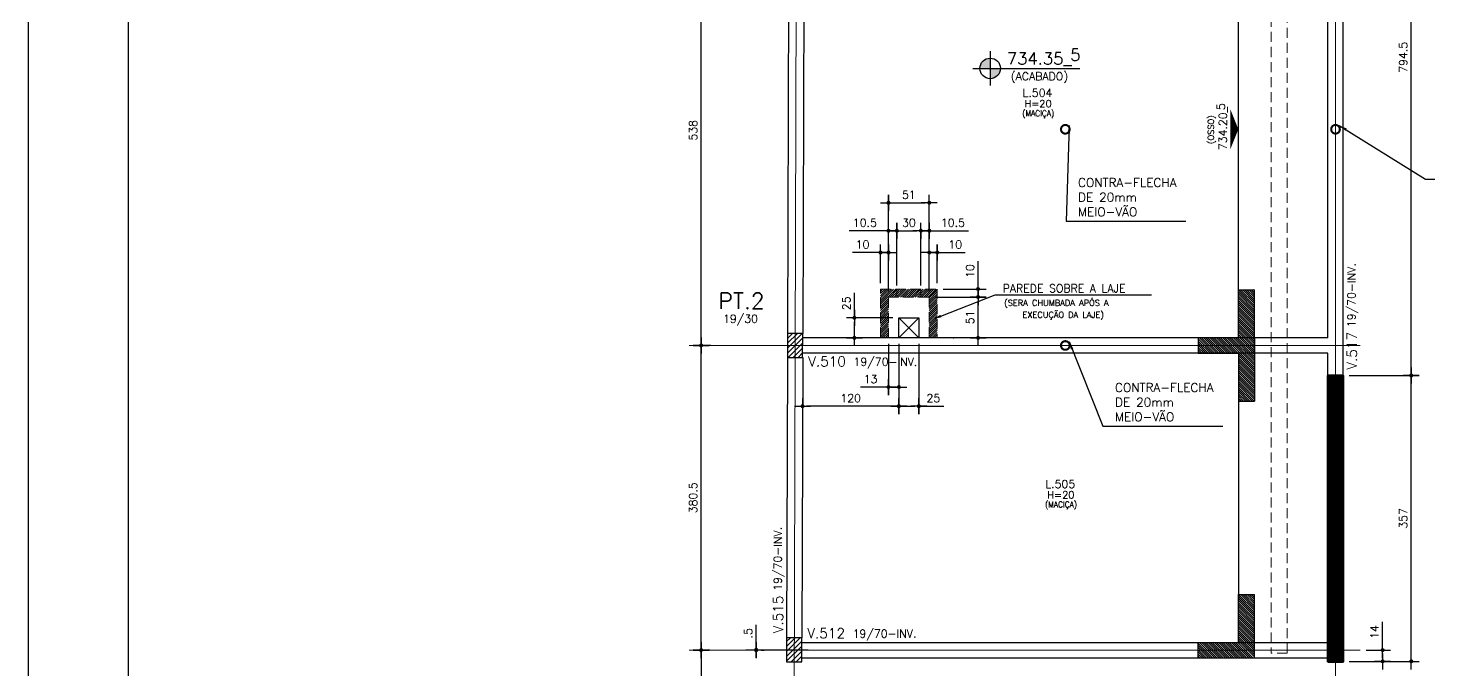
# Model space of a CAD drawing. Header units: inches. Extents: x 0 to 5940, y 0 to 4205.
# Drawn here: x 0 to 1750, y 2049 to 2851 of the extents above; entities that cross this region are included whole.
import ezdxf
from ezdxf.enums import TextEntityAlignment as Align

# ---------------------------------------------------------------- set-up
doc = ezdxf.new("R2010")
doc.units = ezdxf.units.IN
doc.header["$LTSCALE"] = 50
doc.header["$MEASUREMENT"] = 0
doc.linetypes.add('HIDDEN', pattern=[0.375, 0.25, -0.125])
for name, color, linetype in [('ALVENARIA', 10, 'HIDDEN'), ('ARQ-ALV _ arquitetura-paredes.ARQ', 7, 'Continuous'), ('CONTRA-FLECHA', 210, 'Continuous'), ('CORTE-FORMA', 1, 'Continuous'), ('COTA', 6, 'Continuous'), ('ESTRUTURA METALICA', 80, 'HIDDEN'), ('FO-HACHURA_PILAR-MORRE', 252, 'Continuous'), ('FO-TEXTO-LAJES', 152, 'Continuous'), ('FO-TEXTO-VIGAS', 3, 'Continuous'), ('FOLHA', 7, 'Continuous'), ('NIVEL', 3, 'Continuous'), ('NIVEL-ARQUITETURA', 3, 'Continuous'), ('P-M', 7, 'Continuous'), ('PAREDE', 191, 'Continuous'), ('TEXTO', 3, 'Continuous')]:
    doc.layers.add(name, color=color, linetype=linetype)
for name, color, linetype, lineweight in [('FO-Eixos', 150, 'Continuous', 5), ('FO-Textos dos pilares', 3, 'Continuous', 20), ('FO-Vigas', 2, 'Continuous', 30)]:
    doc.layers.add(name, color=color, linetype=linetype, lineweight=lineweight)
doc.styles.add('ROMANS', font='romans.shx')
doc.dimstyles.new('COTA_50', dxfattribs={"dimscale": 5, "dimtxt": 2, "dimasz": 1, "dimexe": 2, "dimexo": 1.5, "dimgap": 1, "dimtad": 1, "dimzin": 12, "dimdsep": 46, "dimtxsty": 'ROMANS', "dimblk1": 'COTA', "dimblk2": 'COTA', "dimsah": 1, "dimcen": -4, "dimdle": 1.5, "dimclrd": 6, "dimclre": 6, "dimclrt": 3, "dimadec": 0, "dimazin": 0, "dimtfac": 1, "dimtofl": 0, "dimtmove": 0, "dimatfit": 3, "dimldrblk": 'COTA', "dimfxl": 1, "dimtolj": 1, "dimtzin": 12, "dimarcsym": 0})
doc.dimstyles.new('NOTA', dxfattribs={"dimscale": 5, "dimtxt": 2, "dimasz": 2, "dimexe": 1.5, "dimexo": 2, "dimgap": 1, "dimtad": 1, "dimdec": 1, "dimzin": 12, "dimdsep": 46, "dimtxsty": 'ROMANS', "dimcen": 0.09, "dimclrd": 8, "dimclre": 8, "dimclrt": 3, "dimadec": 0, "dimazin": 0, "dimtfac": 1, "dimtdec": 1, "dimtofl": 0, "dimtmove": 0, "dimatfit": 3, "dimfxl": 1, "dimtolj": 1, "dimtzin": 12, "dimarcsym": 0})
pattern_1 = [(45, (-24102.2134, 9121.8574), (-3.0935922, 3.0935922), [])]
pattern_2 = [(45, (30.5, 0), (-1.3258252, 1.3258252), [])]

# ---------------------------------------------------------------- blocks, each defined once
blk = doc.blocks.new('COTA')
at = {"layer": 'COTA'}
for p, q in [((2, 0), (-2, 0)), ((0, -2), (0, 2))]:
    blk.add_line(p, q, dxfattribs=at)
at = {"layer": 'COTA', "const_width": 0.5}
blk.add_lwpolyline([(-0.25, 0, 1), (0.25, 0, 1)], format="xyb", close=True, dxfattribs=at)
blk = doc.blocks.new('*D32')
at = {"layer": 'COTA', "color": 6, "lineweight": -2, "transparency": 16777216}
for p, q in [((909.7, 2079.7), (909.7, 2105.7)), ((909.7, 2069.2), (909.7, 2064.2)), ((916.1, 2074.2), (919.7, 2074.2)), ((916.3, 2074.7), (919.7, 2074.7))]:
    blk.add_line(p, q, dxfattribs=at)
at = {"layer": 'Defpoints', "color": 0, "transparency": 16777216}
for p in [(908.6, 2074.2), (908.8, 2074.7), (909.7, 2074.7)]:
    blk.add_point(p, dxfattribs=at)
at = {"layer": 'COTA', "color": 6, "lineweight": -2, "transparency": 16777216, "xscale": 5, "yscale": 5, "zscale": 5}
for p, rotation in [((909.7, 2074.7), 270), ((909.7, 2074.2), 90)]:
    blk.add_blockref('COTA', p, dxfattribs=dict(at, rotation=rotation))
at = {"layer": 'COTA', "color": 3, "transparency": 16777216, "insert": (899.7, 2095.2), "char_height": 10, "attachment_point": 5, "rotation": 90, "style": 'ROMANS'}
blk.add_mtext('\\A1;.5', dxfattribs=at)
blk = doc.blocks.new('*D33')
at = {"layer": 'COTA', "color": 6, "lineweight": -2, "transparency": 16777216}
for p, q in [((840.1, 2454.7), (830.9, 2454.7)), ((840.9, 2079.2), (840.9, 2449.7)), ((840.1, 2074.2), (830.9, 2074.2))]:
    blk.add_line(p, q, dxfattribs=at)
at = {"layer": 'Defpoints', "color": 0, "transparency": 16777216}
for p in [(840.9, 2454.7), (847.6, 2454.7), (847.6, 2074.2)]:
    blk.add_point(p, dxfattribs=at)
at = {"layer": 'COTA', "color": 6, "lineweight": -2, "transparency": 16777216, "xscale": 5, "yscale": 5, "zscale": 5}
for p, rotation in [((840.9, 2454.7), 90), ((840.9, 2074.2), 270)]:
    blk.add_blockref('COTA', p, dxfattribs=dict(at, rotation=rotation))
at = {"layer": 'COTA', "color": 3, "transparency": 16777216, "insert": (830.9, 2264.4), "char_height": 10, "attachment_point": 5, "rotation": 90, "style": 'ROMANS'}
blk.add_mtext('\\A1;380.5', dxfattribs=at)
blk = doc.blocks.new('*D34')
at = {"layer": 'COTA', "color": 6, "lineweight": -2, "transparency": 16777216}
for p, q in [((853, 2992.2), (830.9, 2992.2)), ((840.9, 2459.7), (840.9, 2987.2)), ((853, 2454.7), (830.9, 2454.7))]:
    blk.add_line(p, q, dxfattribs=at)
at = {"layer": 'Defpoints', "color": 0, "transparency": 16777216}
for p in [(840.9, 2992.2), (860.5, 2992.2), (860.5, 2454.7)]:
    blk.add_point(p, dxfattribs=at)
at = {"layer": 'COTA', "color": 6, "lineweight": -2, "transparency": 16777216, "xscale": 5, "yscale": 5, "zscale": 5}
for p, rotation in [((840.9, 2992.2), 90), ((840.9, 2454.7), 270)]:
    blk.add_blockref('COTA', p, dxfattribs=dict(at, rotation=rotation))
at = {"layer": 'COTA', "color": 3, "transparency": 16777216, "insert": (830.9, 2723.4), "char_height": 10, "attachment_point": 5, "rotation": 90, "style": 'ROMANS'}
blk.add_mtext('\\A1;538', dxfattribs=at)
blk = doc.blocks.new('*D46')
at = {"layer": 'COTA', "color": 6, "lineweight": -2, "transparency": 16777216}
for p, q in [((851.7, 2074.2), (830.9, 2074.2)), ((840.9, 2069.2), (840.9, 1799.7)), ((851.7, 1794.7), (830.9, 1794.7))]:
    blk.add_line(p, q, dxfattribs=at)
at = {"layer": 'Defpoints', "color": 0, "transparency": 16777216}
for p in [(859.2, 2074.2), (840.9, 1794.7), (859.2, 1794.7)]:
    blk.add_point(p, dxfattribs=at)
at = {"layer": 'COTA', "color": 6, "lineweight": -2, "transparency": 16777216, "xscale": 5, "yscale": 5, "zscale": 5}
for p, rotation in [((840.9, 2074.2), 90), ((840.9, 1794.7), 270)]:
    blk.add_blockref('COTA', p, dxfattribs=dict(at, rotation=rotation))
at = {"layer": 'COTA', "color": 3, "transparency": 16777216, "insert": (830.9, 1934.5), "char_height": 10, "attachment_point": 5, "rotation": 90, "style": 'ROMANS'}
blk.add_mtext('\\A1;279.5', dxfattribs=at)
blk = doc.blocks.new('*D64')
at = {"layer": 'COTA', "color": 6, "lineweight": -2, "transparency": 16777216}
for p, q in [((1696.6, 3211.7), (1738.1, 3211.7)), ((1728.1, 2422.2), (1728.1, 3206.7)), ((1696.6, 2417.2), (1738.1, 2417.2))]:
    blk.add_line(p, q, dxfattribs=at)
at = {"layer": 'Defpoints', "color": 0, "transparency": 16777216}
for p in [(1689.1, 3211.7), (1728.1, 3211.7), (1689.1, 2417.2)]:
    blk.add_point(p, dxfattribs=at)
at = {"layer": 'COTA', "color": 6, "lineweight": -2, "transparency": 16777216, "xscale": 5, "yscale": 5, "zscale": 5}
for p, rotation in [((1728.1, 3211.7), 90), ((1728.1, 2417.2), 270)]:
    blk.add_blockref('COTA', p, dxfattribs=dict(at, rotation=rotation))
at = {"layer": 'COTA', "color": 3, "transparency": 16777216, "insert": (1718.1, 2814.5), "char_height": 10, "attachment_point": 5, "rotation": 90, "style": 'ROMANS'}
blk.add_mtext('\\A1;794.5', dxfattribs=at)
blk = doc.blocks.new('*D65')
at = {"layer": 'COTA', "color": 6, "lineweight": -2, "transparency": 16777216}
for p, q in [((1650.5, 2417.2), (1738.1, 2417.2)), ((1728.1, 2065.2), (1728.1, 2412.2)), ((1650.5, 2060.2), (1738.1, 2060.2))]:
    blk.add_line(p, q, dxfattribs=at)
at = {"layer": 'Defpoints', "color": 0, "transparency": 16777216}
for p in [(1643, 2417.2), (1728.1, 2417.2), (1643, 2060.2)]:
    blk.add_point(p, dxfattribs=at)
at = {"layer": 'COTA', "color": 6, "lineweight": -2, "transparency": 16777216, "xscale": 5, "yscale": 5, "zscale": 5}
for p, rotation in [((1728.1, 2417.2), 90), ((1728.1, 2060.2), 270)]:
    blk.add_blockref('COTA', p, dxfattribs=dict(at, rotation=rotation))
at = {"layer": 'COTA', "color": 3, "transparency": 16777216, "insert": (1718.1, 2238.7), "char_height": 10, "attachment_point": 5, "rotation": 90, "style": 'ROMANS'}
blk.add_mtext('\\A1;357', dxfattribs=at)
blk = doc.blocks.new('*D66')
at = {"layer": 'COTA', "color": 6, "lineweight": -2, "transparency": 16777216}
for p, q in [((1692.4, 2079.2), (1692.4, 2109.4)), ((1671.9, 2074.2), (1702.4, 2074.2)), ((1684.9, 2060.2), (1682.4, 2060.2)), ((1692.4, 2055.2), (1692.4, 2050.2))]:
    blk.add_line(p, q, dxfattribs=at)
at = {"layer": 'Defpoints', "color": 0, "transparency": 16777216}
for p in [(1664.4, 2074.2), (1692.4, 2074.2), (1692.4, 2060.2)]:
    blk.add_point(p, dxfattribs=at)
at = {"layer": 'COTA', "color": 6, "lineweight": -2, "transparency": 16777216, "xscale": 5, "yscale": 5, "zscale": 5}
for p, rotation in [((1692.4, 2074.2), 270), ((1692.4, 2060.2), 90)]:
    blk.add_blockref('COTA', p, dxfattribs=dict(at, rotation=rotation))
at = {"layer": 'COTA', "color": 3, "transparency": 16777216, "insert": (1682.4, 2096.8), "char_height": 10, "attachment_point": 5, "rotation": 90, "style": 'ROMANS'}
blk.add_mtext('\\A1;14', dxfattribs=at)
blk = doc.blocks.new('*D67')
at = {"layer": 'COTA', "color": 6, "lineweight": -2, "transparency": 16777216}
for p, q in [((1032.4, 2489.2), (1032.4, 2520.4)), ((1080.5, 2489.2), (1022.4, 2489.2)), ((1032.4, 2469.2), (1032.4, 2484.2)), ((1035.9, 2464.2), (1022.4, 2464.2))]:
    blk.add_line(p, q, dxfattribs=at)
at = {"layer": 'Defpoints', "color": 0, "transparency": 16777216}
for p in [(1032.4, 2489.2), (1088, 2489.2), (1043.4, 2464.2)]:
    blk.add_point(p, dxfattribs=at)
at = {"layer": 'COTA', "color": 6, "lineweight": -2, "transparency": 16777216, "xscale": 5, "yscale": 5, "zscale": 5}
for p, rotation in [((1032.4, 2489.2), 90), ((1032.4, 2464.2), 270)]:
    blk.add_blockref('COTA', p, dxfattribs=dict(at, rotation=rotation))
at = {"layer": 'COTA', "color": 3, "transparency": 16777216, "insert": (1022.4, 2507.3), "char_height": 10, "attachment_point": 5, "rotation": 90, "style": 'ROMANS'}
blk.add_mtext('\\A1;25', dxfattribs=at)
blk = doc.blocks.new('*D68')
at = {"layer": 'COTA', "color": 6, "lineweight": -2, "transparency": 16777216}
for p, q in [((1133.5, 2515.2), (1196.9, 2515.2)), ((1186.9, 2469.2), (1186.9, 2510.2)), ((1181.9, 2464.2), (1196.9, 2464.2))]:
    blk.add_line(p, q, dxfattribs=at)
at = {"layer": 'Defpoints', "color": 0, "transparency": 16777216}
for p in [(1126, 2515.2), (1186.9, 2515.2), (1174.4, 2464.2)]:
    blk.add_point(p, dxfattribs=at)
at = {"layer": 'COTA', "color": 6, "lineweight": -2, "transparency": 16777216, "xscale": 5, "yscale": 5, "zscale": 5}
for p, rotation in [((1186.9, 2515.2), 90), ((1186.9, 2464.2), 270)]:
    blk.add_blockref('COTA', p, dxfattribs=dict(at, rotation=rotation))
at = {"layer": 'COTA', "color": 3, "transparency": 16777216, "insert": (1176.9, 2489.7), "char_height": 10, "attachment_point": 5, "rotation": 90, "style": 'ROMANS'}
blk.add_mtext('\\A1;51', dxfattribs=at)
blk = doc.blocks.new('*D69')
at = {"layer": 'COTA', "color": 6, "lineweight": -2, "transparency": 16777216}
for p, q in [((1088, 2456.7), (1088, 2368.9)), ((1113, 2456.7), (1113, 2368.9)), ((1093, 2378.9), (1108, 2378.9)), ((1113, 2378.9), (1144.2, 2378.9))]:
    blk.add_line(p, q, dxfattribs=at)
at = {"layer": 'Defpoints', "color": 0, "transparency": 16777216}
for p in [(1088, 2464.2), (1113, 2464.2), (1113, 2378.9)]:
    blk.add_point(p, dxfattribs=at)
at = {"layer": 'COTA', "color": 6, "lineweight": -2, "transparency": 16777216, "xscale": 5, "yscale": 5, "zscale": 5, "rotation": 180}
blk.add_blockref('COTA', (1088, 2378.9), dxfattribs=at)
at = {"layer": 'COTA', "color": 6, "lineweight": -2, "transparency": 16777216, "xscale": 5, "yscale": 5, "zscale": 5}
blk.add_blockref('COTA', (1113, 2378.9), dxfattribs=at)
at = {"layer": 'COTA', "color": 3, "transparency": 16777216, "insert": (1131.1, 2388.9), "char_height": 10, "attachment_point": 5, "style": 'ROMANS'}
blk.add_mtext('\\A1;25', dxfattribs=at)
blk = doc.blocks.new('*D70')
at = {"layer": 'COTA', "color": 6, "lineweight": -2, "transparency": 16777216}
for p, q in [((1085.5, 2529.6), (1085.5, 2608)), ((1115.5, 2529.6), (1115.5, 2608)), ((1090.5, 2598), (1110.5, 2598))]:
    blk.add_line(p, q, dxfattribs=at)
at = {"layer": 'Defpoints', "color": 0, "transparency": 16777216}
for p in [(1115.5, 2598), (1085.5, 2522.1), (1115.5, 2522.1)]:
    blk.add_point(p, dxfattribs=at)
at = {"layer": 'COTA', "color": 6, "lineweight": -2, "transparency": 16777216, "xscale": 5, "yscale": 5, "zscale": 5, "rotation": 180}
blk.add_blockref('COTA', (1085.5, 2598), dxfattribs=at)
at = {"layer": 'COTA', "color": 6, "lineweight": -2, "transparency": 16777216, "xscale": 5, "yscale": 5, "zscale": 5}
blk.add_blockref('COTA', (1115.5, 2598), dxfattribs=at)
at = {"layer": 'COTA', "color": 3, "transparency": 16777216, "insert": (1100.5, 2608), "char_height": 10, "attachment_point": 5, "style": 'ROMANS'}
blk.add_mtext('\\A1;30', dxfattribs=at)
blk = doc.blocks.new('*D71')
at = {"layer": 'COTA', "color": 6, "lineweight": -2, "transparency": 16777216}
for p, q in [((1075, 2456.7), (1075, 2392.8)), ((1070, 2402.8), (1040.2, 2402.8)), ((1088, 2400.7), (1088, 2392.8)), ((1093, 2402.8), (1098, 2402.8))]:
    blk.add_line(p, q, dxfattribs=at)
at = {"layer": 'Defpoints', "color": 0, "transparency": 16777216}
for p in [(1075, 2464.2), (1075, 2402.8), (1088, 2408.2)]:
    blk.add_point(p, dxfattribs=at)
at = {"layer": 'COTA', "color": 6, "lineweight": -2, "transparency": 16777216, "xscale": 5, "yscale": 5, "zscale": 5}
blk.add_blockref('COTA', (1075, 2402.8), dxfattribs=at)
at = {"layer": 'COTA', "color": 6, "lineweight": -2, "transparency": 16777216, "xscale": 5, "yscale": 5, "zscale": 5, "rotation": 180}
blk.add_blockref('COTA', (1088, 2402.8), dxfattribs=at)
at = {"layer": 'COTA', "color": 3, "transparency": 16777216, "insert": (1052.6, 2412.8), "char_height": 10, "attachment_point": 5, "style": 'ROMANS'}
blk.add_mtext('\\A1;13', dxfattribs=at)
blk = doc.blocks.new('*D82')
at = {"layer": 'COTA', "color": 6, "lineweight": -2, "transparency": 16777216}
for p, q in [((1186.9, 2530.2), (1186.9, 2559.9)), ((1143.5, 2525.2), (1196.9, 2525.2)), ((1133.5, 2515.2), (1196.9, 2515.2)), ((1186.9, 2510.2), (1186.9, 2505.2))]:
    blk.add_line(p, q, dxfattribs=at)
at = {"layer": 'Defpoints', "color": 0, "transparency": 16777216}
for p in [(1136, 2525.2), (1186.9, 2525.2), (1126, 2515.2)]:
    blk.add_point(p, dxfattribs=at)
at = {"layer": 'COTA', "color": 6, "lineweight": -2, "transparency": 16777216, "xscale": 5, "yscale": 5, "zscale": 5}
for p, rotation in [((1186.9, 2525.2), 270), ((1186.9, 2515.2), 90)]:
    blk.add_blockref('COTA', p, dxfattribs=dict(at, rotation=rotation))
at = {"layer": 'COTA', "color": 3, "transparency": 16777216, "insert": (1176.9, 2547.6), "char_height": 10, "attachment_point": 5, "rotation": 90, "style": 'ROMANS'}
blk.add_mtext('\\A1;10', dxfattribs=at)
blk = doc.blocks.new('*D83')
at = {"layer": 'COTA', "color": 6, "lineweight": -2, "transparency": 16777216}
for p, q in [((1126, 2522.7), (1126, 2580.8)), ((1136, 2532.7), (1136, 2580.8)), ((1121, 2570.8), (1116, 2570.8)), ((1141, 2570.8), (1170.8, 2570.8))]:
    blk.add_line(p, q, dxfattribs=at)
at = {"layer": 'Defpoints', "color": 0, "transparency": 16777216}
for p in [(1136, 2570.8), (1136, 2525.2), (1126, 2515.2)]:
    blk.add_point(p, dxfattribs=at)
at = {"layer": 'COTA', "color": 6, "lineweight": -2, "transparency": 16777216, "xscale": 5, "yscale": 5, "zscale": 5}
blk.add_blockref('COTA', (1126, 2570.8), dxfattribs=at)
at = {"layer": 'COTA', "color": 6, "lineweight": -2, "transparency": 16777216, "xscale": 5, "yscale": 5, "zscale": 5, "rotation": 180}
blk.add_blockref('COTA', (1136, 2570.8), dxfattribs=at)
at = {"layer": 'COTA', "color": 3, "transparency": 16777216, "insert": (1158.4, 2580.8), "char_height": 10, "attachment_point": 5, "style": 'ROMANS'}
blk.add_mtext('\\A1;10', dxfattribs=at)
blk = doc.blocks.new('*D84')
at = {"layer": 'COTA', "color": 6, "lineweight": -2, "transparency": 16777216}
for p, q in [((1065, 2532.7), (1065, 2580.8)), ((1075, 2522.7), (1075, 2580.8)), ((1060, 2570.8), (1030.2, 2570.8)), ((1080, 2570.8), (1085, 2570.8))]:
    blk.add_line(p, q, dxfattribs=at)
at = {"layer": 'Defpoints', "color": 0, "transparency": 16777216}
for p in [(1065, 2570.8), (1065, 2525.2), (1075, 2515.2)]:
    blk.add_point(p, dxfattribs=at)
at = {"layer": 'COTA', "color": 6, "lineweight": -2, "transparency": 16777216, "xscale": 5, "yscale": 5, "zscale": 5}
blk.add_blockref('COTA', (1065, 2570.8), dxfattribs=at)
at = {"layer": 'COTA', "color": 6, "lineweight": -2, "transparency": 16777216, "xscale": 5, "yscale": 5, "zscale": 5, "rotation": 180}
blk.add_blockref('COTA', (1075, 2570.8), dxfattribs=at)
at = {"layer": 'COTA', "color": 3, "transparency": 16777216, "insert": (1042.6, 2580.8), "char_height": 10, "attachment_point": 5, "style": 'ROMANS'}
blk.add_mtext('\\A1;10', dxfattribs=at)
blk = doc.blocks.new('*D90')
at = {"layer": 'COTA', "color": 6, "lineweight": -2, "transparency": 16777216}
for p, q in [((1075, 2584.1), (1075, 2608)), ((1070, 2598), (1025.9, 2598)), ((1085.5, 2597), (1085.5, 2588)), ((1090.5, 2598), (1095.5, 2598))]:
    blk.add_line(p, q, dxfattribs=at)
at = {"layer": 'Defpoints', "color": 0, "transparency": 16777216}
for p in [(1075, 2598), (1085.5, 2604.5), (1075, 2576.6)]:
    blk.add_point(p, dxfattribs=at)
at = {"layer": 'COTA', "color": 6, "lineweight": -2, "transparency": 16777216, "xscale": 5, "yscale": 5, "zscale": 5}
blk.add_blockref('COTA', (1075, 2598), dxfattribs=at)
at = {"layer": 'COTA', "color": 6, "lineweight": -2, "transparency": 16777216, "xscale": 5, "yscale": 5, "zscale": 5, "rotation": 180}
blk.add_blockref('COTA', (1085.5, 2598), dxfattribs=at)
at = {"layer": 'COTA', "color": 3, "transparency": 16777216, "insert": (1045.5, 2608), "char_height": 10, "attachment_point": 5, "style": 'ROMANS'}
blk.add_mtext('\\A1;10.5', dxfattribs=at)
blk = doc.blocks.new('*D91')
at = {"layer": 'COTA', "color": 6, "lineweight": -2, "transparency": 16777216}
for p, q in [((1126, 2579.7), (1126, 2608)), ((1110.5, 2598), (1105.5, 2598)), ((1115.5, 2599.8), (1115.5, 2588)), ((1131, 2598), (1175, 2598))]:
    blk.add_line(p, q, dxfattribs=at)
at = {"layer": 'Defpoints', "color": 0, "transparency": 16777216}
for p in [(1115.5, 2607.3), (1126, 2598), (1126, 2572.2)]:
    blk.add_point(p, dxfattribs=at)
at = {"layer": 'COTA', "color": 6, "lineweight": -2, "transparency": 16777216, "xscale": 5, "yscale": 5, "zscale": 5}
blk.add_blockref('COTA', (1115.5, 2598), dxfattribs=at)
at = {"layer": 'COTA', "color": 6, "lineweight": -2, "transparency": 16777216, "xscale": 5, "yscale": 5, "zscale": 5, "rotation": 180}
blk.add_blockref('COTA', (1126, 2598), dxfattribs=at)
at = {"layer": 'COTA', "color": 3, "transparency": 16777216, "insert": (1155.5, 2608), "char_height": 10, "attachment_point": 5, "style": 'ROMANS'}
blk.add_mtext('\\A1;10.5', dxfattribs=at)
blk = doc.blocks.new('*D92')
at = {"layer": 'COTA', "color": 6, "lineweight": -2, "transparency": 16777216}
for p, q in [((1075, 2561.6), (1075, 2642.9)), ((1080, 2632.9), (1121, 2632.9)), ((1126, 2559.6), (1126, 2642.9))]:
    blk.add_line(p, q, dxfattribs=at)
at = {"layer": 'Defpoints', "color": 0, "transparency": 16777216}
for p in [(1126, 2632.9), (1075, 2554.1), (1126, 2552.1)]:
    blk.add_point(p, dxfattribs=at)
at = {"layer": 'COTA', "color": 6, "lineweight": -2, "transparency": 16777216, "xscale": 5, "yscale": 5, "zscale": 5, "rotation": 180}
blk.add_blockref('COTA', (1075, 2632.9), dxfattribs=at)
at = {"layer": 'COTA', "color": 6, "lineweight": -2, "transparency": 16777216, "xscale": 5, "yscale": 5, "zscale": 5}
blk.add_blockref('COTA', (1126, 2632.9), dxfattribs=at)
at = {"layer": 'COTA', "color": 3, "transparency": 16777216, "insert": (1100.5, 2642.9), "char_height": 10, "attachment_point": 5, "style": 'ROMANS'}
blk.add_mtext('\\A1;51', dxfattribs=at)
blk = doc.blocks.new('*D121')
at = {"layer": 'COTA', "color": 6, "lineweight": -2, "transparency": 16777216}
for p, q in [((967.7, 2379.3), (967.7, 2368.9)), ((1083, 2378.9), (972.7, 2378.9)), ((1088, 2378.9), (1088, 2368.9))]:
    blk.add_line(p, q, dxfattribs=at)
at = {"layer": 'Defpoints', "color": 0, "transparency": 16777216}
for p in [(967.7, 2386.8), (1088, 2386.4), (967.7, 2378.9)]:
    blk.add_point(p, dxfattribs=at)
at = {"layer": 'COTA', "color": 6, "lineweight": -2, "transparency": 16777216, "xscale": 5, "yscale": 5, "zscale": 5, "rotation": 180}
blk.add_blockref('COTA', (967.7, 2378.9), dxfattribs=at)
at = {"layer": 'COTA', "color": 6, "lineweight": -2, "transparency": 16777216, "xscale": 5, "yscale": 5, "zscale": 5}
blk.add_blockref('COTA', (1088, 2378.9), dxfattribs=at)
at = {"layer": 'COTA', "color": 3, "transparency": 16777216, "insert": (1027.8, 2388.9), "char_height": 10, "attachment_point": 5, "style": 'ROMANS'}
blk.add_mtext('\\A1;120', dxfattribs=at)

msp = doc.modelspace()

# ---------------------------------------------------------------- hatches: boundary and pattern name
at = {"layer": 'ALVENARIA', "linetype": 'Continuous', "lineweight": 13}
h = msp.add_hatch(dxfattribs=at)
h.set_pattern_fill('ANSI31', color=11, scale=15)
h.set_pattern_definition(pattern_2)
h.paths.add_polyline_path([(1064.993, 2464.179), (1074.993, 2464.179), (1074.993, 2515.179), (1085.493, 2515.179), (1085.493, 2525.179), (1064.993, 2525.179)])
h = msp.add_hatch(dxfattribs=at)
h.set_pattern_fill('ANSI31', color=252, scale=15)
h.set_pattern_definition(pattern_2)
h.paths.add_polyline_path([(1085.493, 2525.179), (1085.493, 2515.179), (1115.493, 2515.179), (1115.493, 2525.179)])
h = msp.add_hatch(dxfattribs=at)
h.set_pattern_fill('ANSI31', color=11, scale=15)
h.set_pattern_definition(pattern_2)
h.paths.add_polyline_path([(1135.993, 2525.179), (1115.493, 2525.179), (1115.493, 2515.179), (1125.993, 2515.179), (1125.993, 2464.179), (1135.993, 2464.179)])
at = {"layer": 'CORTE-FORMA'}
h = msp.add_hatch(dxfattribs=at)
h.set_pattern_fill('ANSI31', color=70, scale=15, angle=90)
h.set_pattern_definition([(135, (3187.0036, 207.686), (-1.3258252, -1.3258252), [])])
h.paths.add_polyline_path([(1532.111, 2385.179), (1532.111, 2445.179), (1512.111, 2445.179), (1512.111, 2385.179)])
h.paths.add_polyline_path([(1532.111, 2445.179), (1532.111, 2454.679), (1462.111, 2454.679), (1462.111, 2445.179), (1512.111, 2445.179)])
h.paths.add_polyline_path([(1532.111, 2454.679), (1532.111, 2464.179), (1512.111, 2464.179), (1462.111, 2464.179), (1462.111, 2454.679)])
h.paths.add_polyline_path([(1532.111, 2464.179), (1532.111, 2524.179), (1512.111, 2524.179), (1512.111, 2464.179)])
h = msp.add_hatch(dxfattribs=at)
h.set_pattern_fill('ANSI31', color=70, scale=15, angle=90)
h.set_pattern_definition([(135, (3187.0036, 1792.2608), (-1.3258252, -1.3258252), [])])
h.paths.add_polyline_path([(1462.111, 2064.707), (1532.111, 2064.707), (1532.111, 2074.207), (1462.111, 2074.207)])
h.paths.add_polyline_path([(1462.111, 2083.707), (1462.111, 2074.207), (1532.111, 2074.207), (1532.111, 2083.707)])
h.paths.add_polyline_path([(1512.111, 2143.707), (1512.111, 2083.707), (1532.111, 2083.707), (1532.111, 2143.707)])
at = {"layer": 'FO-HACHURA_PILAR-MORRE'}
h = msp.add_hatch(dxfattribs=at)
h.set_pattern_fill('ANSI31', color=256, scale=35)
h.set_pattern_definition(pattern_1)
h.paths.add_polyline_path([(967.763, 2439.679), (967.852, 2469.679), (948.852, 2469.735), (948.763, 2439.735)])
h = msp.add_hatch(dxfattribs=at)
h.set_pattern_fill('ANSI31', color=256, scale=35)
h.set_pattern_definition(pattern_1)
h.paths.add_polyline_path([(966.639, 2059.707), (966.728, 2089.707), (947.728, 2089.763), (947.639, 2059.763)])
at = {"layer": 'NIVEL-ARQUITETURA'}
h = msp.add_hatch(color=1, dxfattribs=at)
h.paths.add_polyline_path([(1213.906, 2795.818), (1214.882, 2800.726), (1202.057, 2800.726), (1202.057, 2791.797), (1207.377, 2789.152), (1211.126, 2791.658)])
h.paths.add_polyline_path([(1202.057, 2791.797), (1202.057, 2787.901), (1206.965, 2788.877), (1207.377, 2789.152)])
h.paths.add_polyline_path([(1202.057, 2813.551), (1197.149, 2812.575), (1192.988, 2809.795), (1190.208, 2805.634), (1189.232, 2800.726), (1202.057, 2800.726)])
at = {"layer": 'PAREDE', "linetype": 'Continuous', "lineweight": 50}
h = msp.add_hatch(dxfattribs=at)
h.set_pattern_fill('ANSI31', color=256, scale=15)
h.set_pattern_definition([(45, (-17583.58, 9121.8574), (-1.32582521, 1.32582521), [])])
h.paths.add_polyline_path([(1642.993, 2417.207), (1623.993, 2417.207), (1623.993, 2059.707), (1642.993, 2059.707)])

# ---------------------------------------------------------------- linework, layer by layer
at = {"color": 7, "linetype": 'Continuous', "lineweight": 13}
msp.add_line((1623.993, 2079.207), (1623.993, 2398.207), dxfattribs=at)
at = {"layer": 'ALVENARIA', "color": 1, "linetype": 'HIDDEN', "lineweight": 13}
for p, q in [((1064.993, 2464.179), (1064.993, 2525.179)), ((1064.993, 2525.179), (1135.993, 2525.179)), ((1085.493, 2525.179), (1085.493, 2515.179)), ((1115.493, 2525.179), (1115.493, 2515.179)), ((1135.993, 2525.179), (1135.993, 2464.179)), ((1074.993, 2515.179), (1125.993, 2515.179)), ((1074.993, 2464.179), (1074.993, 2515.179)), ((1125.993, 2515.179), (1125.993, 2464.179))]:
    msp.add_line(p, q, dxfattribs=at)
at = {"layer": 'ALVENARIA', "color": 1, "linetype": 'HIDDEN', "lineweight": 13, "flags": 128}
for points in [[(1572.993, 2070.207), (1572.993, 3348.207), (1552.993, 3348.207), (1552.993, 2070.207)], [(1572.993, 2070.207), (1552.993, 2070.207)]]:
    msp.add_lwpolyline(points, dxfattribs=at)
at = {"layer": 'ARQ-ALV _ arquitetura-paredes.ARQ', "color": 7, "linetype": 'Continuous', "lineweight": 35}
msp.add_line((1155.993, 2464.207), (1156.493, 2464.207), dxfattribs=at)
msp.add_line((1155.993, 2464.207), (1156.493, 2464.207), dxfattribs=at)
at = {"layer": 'CONTRA-FLECHA', "linetype": 'Continuous', "const_width": 2.56}
for points in [[(1292.111, 2720.874, 1), (1299.748, 2728.511, 1)], [(1629.675, 2720.874, 1), (1637.312, 2728.511, 1)], [(1292.111, 2450.86, 1), (1299.748, 2458.497, 1)]]:
    msp.add_lwpolyline(points, format="xyb", close=True, dxfattribs=at)
at = {"layer": 'CORTE-FORMA', "color": 8}
for p, q in [((1512.111, 2524.179), (1512.111, 2925.283)), ((1512.111, 2385.179), (1512.111, 2138.265))]:
    msp.add_line(p, q, dxfattribs=at)
at = {"layer": 'CORTE-FORMA', "color": 70}
for p, q in [((1512.111, 2524.179), (1532.111, 2524.179)), ((1512.111, 2385.179), (1532.111, 2385.179)), ((1512.111, 2143.707), (1532.111, 2143.707))]:
    msp.add_line(p, q, dxfattribs=at)
at = {"layer": 'CORTE-FORMA'}
for p, q in [((1512.111, 2464.179), (1512.111, 2524.179)), ((1532.111, 2445.179), (1532.111, 2524.179)), ((1532.111, 2464.179), (1532.111, 2385.179)), ((1512.111, 2445.179), (1512.111, 2385.179)), ((1512.111, 2083.707), (1512.111, 2143.707)), ((1532.111, 2064.707), (1532.111, 2143.707)), ((1462.111, 2064.707), (1462.111, 2083.707)), ((1462.111, 2083.707), (1512.111, 2083.707)), ((1462.111, 2064.707), (1532.111, 2064.707))]:
    msp.add_line(p, q, dxfattribs=at)
msp.add_lwpolyline([(1512.111, 2464.179), (1462.111, 2464.179), (1462.111, 2445.179), (1512.111, 2445.179)], dxfattribs=at)
at = {"layer": 'ESTRUTURA METALICA', "linetype": 'HIDDEN'}
msp.add_line((1642.993, 2060.207), (1642.993, 3568.707), dxfattribs=at)
at = {"layer": 'FO-Eixos'}
for p, q in [((962.266, 3741.602), (956.68, 1898.677)), ((1633.493, 1898.677), (1633.493, 3741.602)), ((1664.419, 2454.679), (825.947, 2454.679)), ((825.945, 2074.207), (1664.417, 2074.207)), ((896.625, 2074.707), (974.499, 2074.707))]:
    msp.add_line(p, q, dxfattribs=at)
at = {"layer": 'FO-Vigas'}
for p, q in [((1642.993, 2417.207), (1642.993, 3211.706)), ((950.473, 2985.207), (948.911, 2469.735)), ((969.474, 2985.207), (967.911, 2469.735)), ((1623.993, 2464.179), (1623.993, 2985.283)), ((1087.993, 2489.179), (1112.993, 2489.179)), ((1087.993, 2464.207), (1087.993, 2489.179)), ((1112.993, 2489.179), (1112.993, 2464.207)), ((1623.993, 2464.179), (967.835, 2464.179)), ((948.82, 2439.735), (947.759, 2089.763)), ((967.82, 2439.679), (966.759, 2089.763)), ((1623.993, 2445.179), (967.779, 2445.179)), ((1623.993, 2417.207), (1623.993, 2445.179)), ((966.7, 2083.707), (1623.993, 2083.707)), ((966.653, 2064.707), (1623.993, 2064.707))]:
    msp.add_line(p, q, dxfattribs=at)
at = {"layer": 'FO-Vigas', "color": 252}
for p, q in [((1087.993, 2489.179), (1112.993, 2464.207)), ((1112.993, 2489.179), (1087.993, 2464.207))]:
    msp.add_line(p, q, dxfattribs=at)
at = {"layer": 'FOLHA', "color": 1}
msp.add_line((125, 4155), (125, 50), dxfattribs=at)
at = {"layer": 'FOLHA'}
msp.add_lwpolyline([(0, 4205), (0, 0), (5940, 0), (5940, 4205)], close=True, dxfattribs=at)
at = {"layer": 'NIVEL', "color": 1}
msp.add_lwpolyline([(1512.111, 2724.731, 0, 50, 0), (1502.111, 2724.731, 50, 50, 0)], format="xyseb", dxfattribs=at)
at = {"layer": 'NIVEL-ARQUITETURA', "color": 1}
for p, q in [((1202.057, 2822.269), (1202.057, 2779.184)), ((1180.515, 2800.726), (1313.93, 2800.726))]:
    msp.add_line(p, q, dxfattribs=at)
msp.add_circle((1202.057, 2800.726), 12.825, dxfattribs=at)
at = {"layer": 'P-M'}
for points in [[(967.763, 2439.679), (967.852, 2469.679), (948.852, 2469.735), (948.763, 2439.735)], [(966.639, 2059.707), (966.728, 2089.707), (947.728, 2089.763), (947.639, 2059.763)]]:
    msp.add_lwpolyline(points, close=True, dxfattribs=at)
at = {"layer": 'PAREDE', "linetype": 'Continuous', "lineweight": 50, "flags": 128}
msp.add_lwpolyline([(1642.993, 2059.707), (1642.993, 2417.207), (1623.993, 2417.207), (1623.993, 2059.707)], close=True, dxfattribs=at)
at = {"layer": 'TEXTO', "color": 8}
for p, q in [((1140.515, 2491.477), (1208.275, 2517.727)), ((1208.275, 2517.727), (1403.688, 2517.727))]:
    msp.add_line(p, q, dxfattribs=at)
msp.add_solid([(1141.117, 2489.922), (1139.913, 2493.031), (1131.19, 2487.864)], dxfattribs=at)

# ---------------------------------------------------------------- texts
at = {"layer": 'CONTRA-FLECHA', "char_height": 11, "attachment_point": 4, "style": 'ROMANS'}
for insert in [(1311.802, 2639.835), (1357.997, 2383.838)]:
    msp.add_mtext('{\\Fromans.shx;CONTRA-FLECHA\\PDE 20mm\\PMEIO-VÃO}', dxfattribs=dict(at, insert=insert))
at = {"layer": 'FO-TEXTO-LAJES', "style": 'ROMANS'}
for s, p in [('L.504', (1242.472, 2765.207)), ('L.505', (1271.002, 2276.665))]:
    msp.add_text(s, height=10, dxfattribs=at).set_placement(p)
at = {"layer": 'FO-TEXTO-LAJES', "color": 4, "style": 'ROMANS', "width": 0.9}
for p in [(1242.153, 2740.908), (1270.684, 2252.366)]:
    msp.add_text('(MACIÇA)', height=7.5, dxfattribs=at).set_placement(p)
at = {"layer": 'FO-TEXTO-LAJES', "color": 3, "style": 'ROMANS'}
for p in [(1244.899, 2752.126), (1273.429, 2263.583)]:
    msp.add_text('H=20', height=9, dxfattribs=at).set_placement(p)
at = {"layer": 'FO-TEXTO-VIGAS', "style": 'ROMANS'}
for p in [(1658.398, 2477.624), (941.57, 2148.347)]:
    msp.add_text('19/70-INV.', height=10, rotation=90, dxfattribs=at).set_placement(p)
at = {"layer": 'FO-TEXTO-VIGAS', "color": 1, "style": 'ROMANS'}
for s, p in [('V.517', (1660.231, 2424.386)), ('V.515', (943.402, 2095.11))]:
    msp.add_text(s, height=12.5, rotation=90, dxfattribs=at).set_placement(p)
for s, p in [('V.510', (974.73, 2428.497)), ('V.512', (973.605, 2088.946))]:
    msp.add_text(s, height=12.5, dxfattribs=at).set_placement(p)
at = {"layer": 'FO-TEXTO-VIGAS', "style": 'ROMANS'}
for p in [(1031.338, 2429.317), (1030.212, 2089.766)]:
    msp.add_text('19/70-INV.', height=10, dxfattribs=at).set_placement(p)
at = {"layer": 'FO-Textos dos pilares', "color": 1, "style": 'ROMANS'}
msp.add_text('PT.2', height=20, dxfattribs=at).set_placement((862.734, 2500.338))
at = {"layer": 'FO-Textos dos pilares', "color": 3, "style": 'ROMANS'}
msp.add_text('19/30', height=10, dxfattribs=at).set_placement((868.298, 2483.04))
at = {"layer": 'NIVEL', "color": 3, "style": 'ROMANS'}
for s, p in [('5', (1495.295, 2752.956)), ('734.20_', (1497.758, 2725.619))]:
    msp.add_text(s, height=10, rotation=90, dxfattribs=at).set_placement(p, align=Align.CENTER)
at = {"layer": 'NIVEL', "color": 4, "style": 'ROMANS'}
msp.add_text('(OSSO)', height=7.5, rotation=90, dxfattribs=at).set_placement((1481.546, 2724.183), align=Align.CENTER)
at = {"layer": 'NIVEL-ARQUITETURA', "color": 1, "style": 'ROMANS'}
for s, p in [('734.35_', (1222.912, 2805.586)), ('5', (1302.046, 2810.265))]:
    msp.add_text(s, height=15, dxfattribs=at).set_placement(p)
at = {"layer": 'NIVEL-ARQUITETURA', "color": 3, "style": 'ROMANS'}
msp.add_text('(ACABADO)', height=10, dxfattribs=at).set_placement((1263.671, 2785.848), align=Align.CENTER)
at = {"layer": 'TEXTO', "style": 'ROMANS'}
msp.add_text('PAREDE SOBRE A LAJE', height=10, dxfattribs=at).set_placement((1217.705, 2521.054))
at = {"layer": 'TEXTO', "color": 4, "style": 'ROMANS'}
for s, p in [('(SERA CHUMBADA APÓS A', (1219.563, 2504.13)), ('EXECUÇÃO DA LAJE)', (1242.325, 2489.279))]:
    msp.add_text(s, height=7.5, dxfattribs=at).set_placement(p)

# ---------------------------------------------------------------- dimensions: what is measured, and where the dimension line sits
at = {"layer": 'COTA'}
for base, p1, p2, picture, middle in [((1728.12, 3211.706), (1689.1, 2417.207), (1689.1, 3211.706), '*D64', (1718.12, 2814.456)), ((1186.858, 2525.179), (1125.993, 2515.179), (1135.993, 2525.179), '*D82', (1176.858, 2547.56)), ((1186.858, 2515.179), (1174.351, 2464.179), (1125.993, 2515.179), '*D68', (1176.858, 2489.679)), ((1032.415, 2489.179), (1043.37, 2464.179), (1087.993, 2489.179), '*D67', (1022.415, 2507.274)), ((1728.12, 2417.207), (1642.993, 2060.207), (1642.993, 2417.207), '*D65', (1718.12, 2238.707)), ((909.717, 2074.707), (908.571, 2074.207), (908.814, 2074.707), '*D32', (899.717, 2095.183)), ((1692.358, 2074.207), (1692.358, 2060.207), (1664.417, 2074.207), '*D66', (1682.358, 2096.826)), ((840.947, 1794.707), (859.228, 2074.207), (859.228, 1794.707), '*D46', (830.947, 1934.457))]:
    dim = msp.add_linear_dim(base=base, p1=p1, p2=p2, angle=90, dimstyle='COTA_50', dxfattribs=at)
    dim.commit()
    dim.dimension.update_dxf_attribs({"geometry": picture, "text_midpoint": middle})
for base, p1, p2, override, picture, middle in [((840.947, 2992.207), (860.496, 2454.679), (860.496, 2992.207), {"dimdec": 0}, '*D34', (830.947, 2723.443)), ((840.947, 2454.679), (847.588, 2074.207), (847.588, 2454.679), {"dimdec": 1}, '*D33', (830.947, 2264.443))]:
    dim = msp.add_linear_dim(base=base, p1=p1, p2=p2, angle=90, dimstyle='COTA_50', override=override, dxfattribs=at)
    dim.commit()
    dim.dimension.update_dxf_attribs({"geometry": picture, "text_midpoint": middle})
for base, p1, p2, picture, middle in [((1125.993, 2632.909), (1074.993, 2554.087), (1125.993, 2552.116), '*D92', (1100.493, 2642.909)), ((1074.993, 2597.966), (1085.493, 2604.533), (1074.993, 2576.551), '*D90', (1045.469, 2607.966)), ((1115.493, 2597.966), (1085.493, 2522.108), (1115.493, 2522.108), '*D70', (1100.493, 2607.966)), ((1125.993, 2597.966), (1115.493, 2607.292), (1125.993, 2572.216), '*D91', (1155.517, 2607.966)), ((1064.993, 2570.763), (1074.993, 2515.179), (1064.993, 2525.179), '*D84', (1042.612, 2580.763)), ((1135.993, 2570.763), (1125.993, 2515.179), (1135.993, 2525.179), '*D83', (1158.374, 2580.763)), ((1074.993, 2402.795), (1087.993, 2408.158), (1074.993, 2464.179), '*D71', (1052.612, 2412.795)), ((1112.993, 2378.902), (1087.993, 2464.207), (1112.993, 2464.207), '*D69', (1131.088, 2388.902))]:
    dim = msp.add_linear_dim(base=base, p1=p1, p2=p2, dimstyle='COTA_50', dxfattribs=at)
    dim.commit()
    dim.dimension.update_dxf_attribs({"geometry": picture, "text_midpoint": middle})
dim = msp.add_linear_dim(base=(967.66, 2378.902), p1=(1087.993, 2386.431), p2=(967.66, 2386.795), dimstyle='COTA_50', override={"dimdec": 0}, dxfattribs=at)
dim.commit()
dim.dimension.update_dxf_attribs({"geometry": '*D121', "text_midpoint": (1027.826, 2388.902)})

# ---------------------------------------------------------------- leaders
at = {"layer": 'CONTRA-FLECHA', "color": 8, "annotation_type": 0, "has_hookline": 1, "hookline_direction": 0, "text_width": 134.75}
for points in [[(1300.702, 2729.466), (1296.802, 2609.954), (1306.802, 2609.954)], [(1638.266, 2729.466), (1746.008, 2662.463), (1756.008, 2662.463)], [(1300.702, 2459.452), (1342.997, 2353.957), (1352.997, 2353.957)]]:
    msp.add_leader(points, dimstyle='NOTA', dxfattribs=at)

doc.saveas('drawing.dxf')
